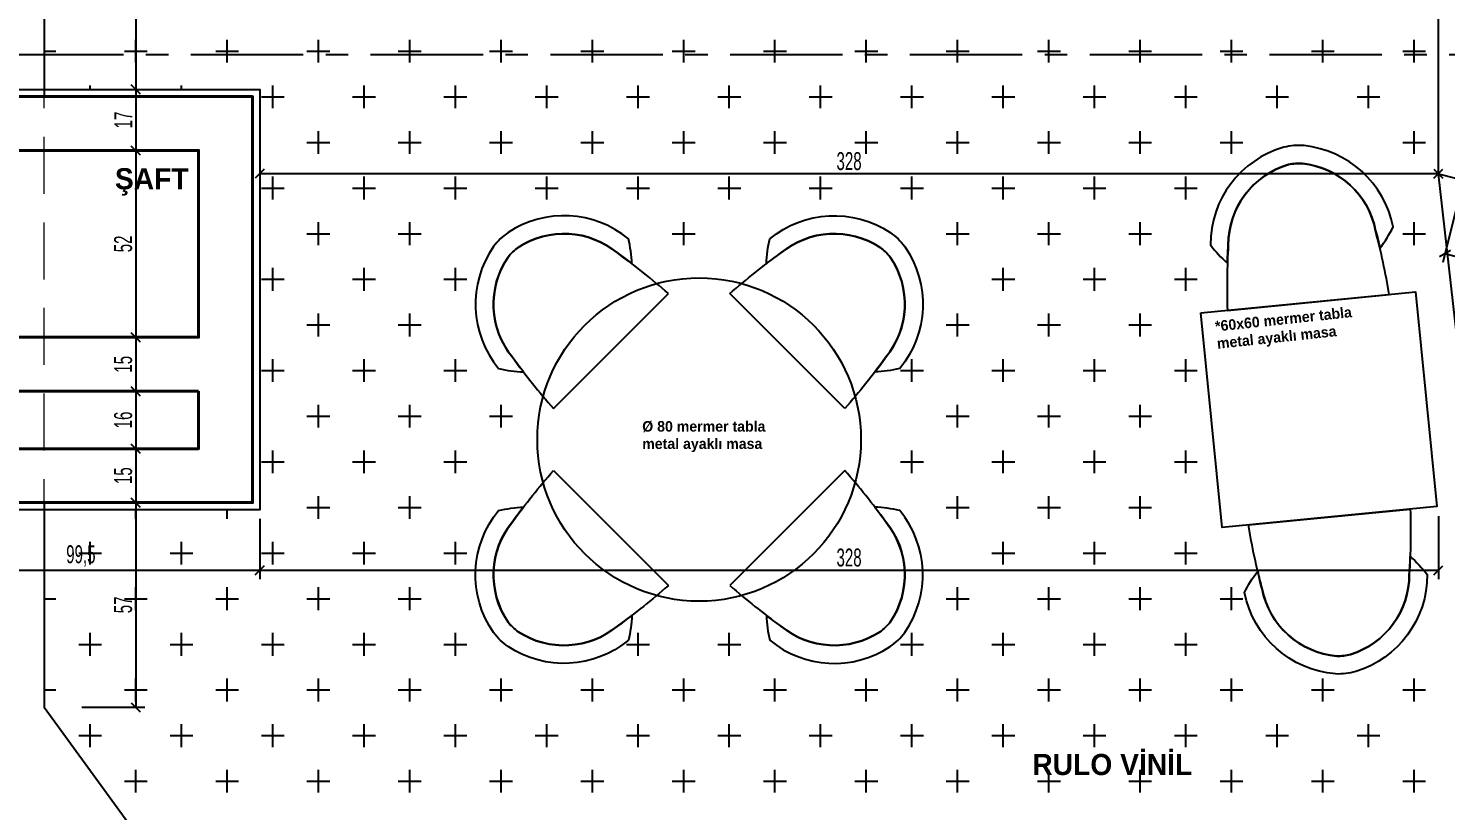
# Model space of a CAD drawing. Header units: millimetres. Extents: x 933584 to 974011, y 4545988 to 4553664.
# Drawn here: x 961519.5 to 961913.7, y 4552129 to 4552346.8 of the extents above; entities that cross this region are included whole.
import ezdxf

# ---------------------------------------------------------------- set-up
doc = ezdxf.new("R2010")
doc.units = ezdxf.units.MM
doc.set_wipeout_variables(frame=1)
doc.header["$PDMODE"] = 35
for name, pattern in [('568_AVN_KES_01$0$HIDDEN', [0.375, 0.25, -0.125]), ('CENTER', [2, 1.25, -0.25, 0.25, -0.25]), ('DOT2', [3.175, 0, -3.175]), ('HIDDEN', [9.525, 6.35, -3.175]), ('HIDDEN2', [4.7625, 3.175, -1.5875])]:
    doc.linetypes.add(name, pattern=pattern)
doc.layers.get('0').update_dxf_attribs({"color": 255})
doc.layers.get('Defpoints').update_dxf_attribs({"color": 8})
for name, color, linetype in [('0-DMS-50', 143, 'Continuous'), ('0-HSL-SLD', 252, 'Continuous'), ('0-LNS-SLN', 6, 'Continuous'), ('0-LNS-SPL', 13, '568_AVN_KES_01$0$HIDDEN'), ('0-LNS-VLF', 11, 'Continuous'), ('0-TXT-XBX_20', 3, 'Continuous'), ('7-DCR-FRN', 8, 'Continuous')]:
    doc.layers.add(name, color=color, linetype=linetype)
for name, color, linetype, lineweight in [('2-SPS-IBW', 5, 'Continuous', 40), ('3-OPN-WDR', 4, 'Continuous', 18), ('mimariKIRIS', 251, 'HIDDEN2', 0)]:
    doc.layers.add(name, color=color, linetype=linetype, lineweight=lineweight)
doc.styles.add('Century Gothic_B_3', font='GOTHICB.TTF', dxfattribs={"height": 4})
doc.styles.add('dim_romans_50', font='swissl.ttf', dxfattribs={"width": 0.6, "height": 5})
doc.dimstyles.new('ONK_dim 1_50', dxfattribs={"dimscale": 5, "dimtxt": 4, "dimasz": 0.5, "dimexe": 0.5, "dimexo": 0.5, "dimgap": 0.2, "dimtad": 1, "dimdec": 1, "dimrnd": 0.5, "dimzin": 9, "dimtxsty": 'dim_romans_50', "dimblk": 'OBLIQUE', "dimcen": 1, "dimclre": 256, "dimclrt": 256, "dimazin": 2, "dimtfac": 1, "dimtdec": 1, "dimtix": 1, "dimtmove": 2, "dimatfit": 3, "dimldrblk": 'OBLIQUE', "dimfxl": 3, "dimfxlon": 1, "dimarcsym": 0})

# ---------------------------------------------------------------- blocks, each defined once
blk = doc.blocks.new('xcvxcbv')
at = {"layer": '2-SPS-IBW'}
for points in [[(934013, 4550609.59), (933993.28, 4550616.86), (933863.85, 4550794.73), (933863.85, 4550923.49), (933966.85, 4550923.49), (933966.85, 4550975.49), (933863.85, 4550975.49), (933863.85, 4550990.49), (933981.85, 4550990.49), (933981.85, 4550877.49), (933882.35, 4550877.49), (933882.35, 4550804.49), (934007.08, 4550633.09), (934019.92, 4550628.36), (934013, 4550609.59)], [(933966.85, 4550908.49), (933966.85, 4550892.49), (933883.85, 4550892.49), (933883.85, 4550908.49), (933966.85, 4550908.49)]]:
    blk.add_lwpolyline(points, dxfattribs=at)
blk = doc.blocks.new('sandalye')
blk.add_lwpolyline([(20.65, -25.79, -0.018451), (21.38, -30.76, 0.045309), (25.62, -25.2, 0.32914), (3.17, -0.28, 0.07808), (-2.45, -0.17, 0.334929), (-25.48, -25.2, 0.045309), (-21.24, -30.76, -0.018068), (-20.54, -25.89, 0.020768), (-20.51, -25.69, -0.333547), (-1.67, -5.11, -0.074803), (2.23, -5.19, -0.32955)], format="xyb", close=True)
blk.add_lwpolyline([(22.68, -43.83, 0.023043), (20.65, -25.79, 0.32955), (2.23, -5.19, 0.074803), (-1.67, -5.11, 0.334755), (-20.52, -25.79, 0.023043), (-22.55, -43.83)], format="xyb")
blk.add_lwpolyline([(-22.55, -43.83), (22.68, -43.83)])
blk = doc.blocks.new('*U1025')
at = {"xscale": -1, "rotation": 270}
blk.add_blockref('sandalye', (21.91, -0.07), dxfattribs=at)
blk = doc.blocks.new('*U1028')
at = {"xscale": -1, "rotation": 270}
blk.add_blockref('sandalye', (21.91, -0.07), dxfattribs=at)
blk = doc.blocks.new('fvdsv')
at = {"layer": '0-HSL-SLD', "linetype": 'Continuous'}
for p, q in [((961523.846, 4552340.4), (961527.15, 4552340.4)), ((961523.975, 4552337.225), (961523.975, 4552343.575)), ((961546.2, 4552340.4), (961552.55, 4552340.4)), ((961549.375, 4552337.225), (961549.375, 4552343.575)), ((961571.6, 4552340.4), (961577.95, 4552340.4)), ((961574.775, 4552337.225), (961574.775, 4552343.575)), ((961597, 4552340.4), (961603.35, 4552340.4)), ((961600.175, 4552337.225), (961600.175, 4552343.575)), ((961622.4, 4552340.4), (961628.75, 4552340.4)), ((961625.575, 4552337.225), (961625.575, 4552343.575)), ((961647.8, 4552340.4), (961654.15, 4552340.4)), ((961650.975, 4552337.225), (961650.975, 4552343.575)), ((961673.2, 4552340.4), (961679.55, 4552340.4)), ((961676.375, 4552337.225), (961676.375, 4552343.575)), ((961698.6, 4552340.4), (961704.95, 4552340.4)), ((961701.775, 4552337.225), (961701.775, 4552343.575)), ((961724, 4552340.4), (961730.35, 4552340.4)), ((961727.175, 4552337.225), (961727.175, 4552343.575)), ((961749.4, 4552340.4), (961755.75, 4552340.4)), ((961752.575, 4552337.225), (961752.575, 4552343.575)), ((961774.8, 4552340.4), (961781.15, 4552340.4)), ((961777.975, 4552337.225), (961777.975, 4552343.575)), ((961800.2, 4552340.4), (961806.55, 4552340.4)), ((961803.375, 4552337.225), (961803.375, 4552343.575)), ((961825.6, 4552340.4), (961831.95, 4552340.4)), ((961828.775, 4552337.225), (961828.775, 4552343.575)), ((961851, 4552340.4), (961857.35, 4552340.4)), ((961854.175, 4552337.225), (961854.175, 4552343.575)), ((961876.4, 4552340.4), (961882.75, 4552340.4)), ((961879.575, 4552337.225), (961879.575, 4552343.575)), ((961901.8, 4552340.4), (961908.15, 4552340.4)), ((961904.975, 4552337.225), (961904.975, 4552343.575)), ((961536.675, 4552329.752), (961536.675, 4552330.875)), ((961562.075, 4552329.752), (961562.075, 4552330.875)), ((961587.475, 4552324.525), (961587.475, 4552330.875)), ((961612.875, 4552324.525), (961612.875, 4552330.875)), ((961638.275, 4552324.525), (961638.275, 4552330.875)), ((961663.675, 4552324.525), (961663.675, 4552330.875)), ((961689.075, 4552324.525), (961689.075, 4552330.875)), ((961714.475, 4552324.525), (961714.475, 4552330.875)), ((961739.875, 4552324.525), (961739.875, 4552330.875)), ((961765.275, 4552324.525), (961765.275, 4552330.875)), ((961790.675, 4552324.525), (961790.675, 4552330.875)), ((961816.075, 4552324.525), (961816.075, 4552330.875)), ((961841.475, 4552324.525), (961841.475, 4552330.875)), ((961866.875, 4552324.525), (961866.875, 4552330.875)), ((961892.275, 4552324.525), (961892.275, 4552330.875)), ((961584.3, 4552327.7), (961590.65, 4552327.7)), ((961609.7, 4552327.7), (961616.05, 4552327.7)), ((961635.1, 4552327.7), (961641.45, 4552327.7)), ((961660.5, 4552327.7), (961666.85, 4552327.7)), ((961685.9, 4552327.7), (961692.25, 4552327.7)), ((961711.3, 4552327.7), (961717.65, 4552327.7)), ((961736.7, 4552327.7), (961743.05, 4552327.7)), ((961762.1, 4552327.7), (961768.45, 4552327.7)), ((961787.5, 4552327.7), (961793.85, 4552327.7)), ((961812.9, 4552327.7), (961819.25, 4552327.7)), ((961838.3, 4552327.7), (961844.65, 4552327.7)), ((961863.7, 4552327.7), (961870.05, 4552327.7)), ((961889.1, 4552327.7), (961895.45, 4552327.7)), ((961600.175, 4552311.825), (961600.175, 4552318.175)), ((961625.575, 4552311.825), (961625.575, 4552318.175)), ((961650.975, 4552311.825), (961650.975, 4552318.175)), ((961676.375, 4552311.825), (961676.375, 4552318.175)), ((961701.775, 4552311.825), (961701.775, 4552318.175)), ((961727.175, 4552311.825), (961727.175, 4552318.175)), ((961752.575, 4552311.825), (961752.575, 4552318.175)), ((961777.975, 4552311.825), (961777.975, 4552318.175)), ((961803.375, 4552311.825), (961803.375, 4552318.175)), ((961828.775, 4552311.825), (961828.775, 4552318.175)), ((961854.175, 4552311.825), (961854.175, 4552318.175)), ((961904.975, 4552311.825), (961904.975, 4552318.175)), ((961597, 4552315), (961603.35, 4552315)), ((961622.4, 4552315), (961628.75, 4552315)), ((961647.8, 4552315), (961654.15, 4552315)), ((961673.2, 4552315), (961679.55, 4552315)), ((961698.6, 4552315), (961704.95, 4552315)), ((961724, 4552315), (961730.35, 4552315)), ((961749.4, 4552315), (961755.75, 4552315)), ((961774.8, 4552315), (961781.15, 4552315)), ((961800.2, 4552315), (961806.55, 4552315)), ((961825.6, 4552315), (961831.95, 4552315)), ((961851, 4552315), (961857.35, 4552315)), ((961901.8, 4552315), (961908.15, 4552315)), ((961587.475, 4552299.125), (961587.475, 4552305.475)), ((961612.875, 4552299.125), (961612.875, 4552305.475)), ((961638.275, 4552299.125), (961638.275, 4552305.475)), ((961663.675, 4552299.125), (961663.675, 4552305.475)), ((961689.075, 4552299.125), (961689.075, 4552305.475)), ((961714.475, 4552299.125), (961714.475, 4552305.475)), ((961739.875, 4552299.125), (961739.875, 4552305.475)), ((961765.275, 4552299.125), (961765.275, 4552305.475)), ((961790.675, 4552299.125), (961790.675, 4552305.475)), ((961816.075, 4552299.125), (961816.075, 4552305.475)), ((961841.475, 4552299.125), (961841.475, 4552305.475)), ((961584.3, 4552302.3), (961590.65, 4552302.3)), ((961609.7, 4552302.3), (961616.05, 4552302.3)), ((961635.1, 4552302.3), (961641.45, 4552302.3)), ((961660.5, 4552302.3), (961666.85, 4552302.3)), ((961685.9, 4552302.3), (961692.25, 4552302.3)), ((961711.3, 4552302.3), (961717.65, 4552302.3)), ((961736.7, 4552302.3), (961743.05, 4552302.3)), ((961762.1, 4552302.3), (961768.45, 4552302.3)), ((961787.5, 4552302.3), (961793.85, 4552302.3)), ((961812.9, 4552302.3), (961819.25, 4552302.3)), ((961838.3, 4552302.3), (961844.65, 4552302.3)), ((961600.175, 4552286.425), (961600.175, 4552292.775)), ((961625.575, 4552286.425), (961625.575, 4552292.775)), ((961701.775, 4552286.425), (961701.775, 4552292.775)), ((961777.975, 4552286.425), (961777.975, 4552292.775)), ((961803.375, 4552286.425), (961803.375, 4552292.775)), ((961828.775, 4552286.425), (961828.775, 4552292.775)), ((961904.975, 4552286.425), (961904.975, 4552292.775)), ((961597, 4552289.6), (961603.35, 4552289.6)), ((961622.4, 4552289.6), (961628.75, 4552289.6)), ((961698.6, 4552289.6), (961704.95, 4552289.6)), ((961774.8, 4552289.6), (961781.15, 4552289.6)), ((961800.2, 4552289.6), (961806.55, 4552289.6)), ((961825.6, 4552289.6), (961831.95, 4552289.6)), ((961901.8, 4552289.6), (961908.15, 4552289.6)), ((961584.3, 4552276.9), (961590.65, 4552276.9)), ((961587.475, 4552273.725), (961587.475, 4552280.075)), ((961609.7, 4552276.9), (961616.05, 4552276.9)), ((961612.875, 4552273.725), (961612.875, 4552280.075)), ((961635.1, 4552276.9), (961641.45, 4552276.9)), ((961638.275, 4552273.725), (961638.275, 4552280.075)), ((961787.5, 4552276.9), (961793.85, 4552276.9)), ((961790.675, 4552273.725), (961790.675, 4552280.075)), ((961812.9, 4552276.9), (961819.25, 4552276.9)), ((961816.075, 4552273.725), (961816.075, 4552280.075)), ((961838.3, 4552276.9), (961844.65, 4552276.9)), ((961841.475, 4552273.725), (961841.475, 4552280.075)), ((961600.175, 4552261.025), (961600.175, 4552267.375)), ((961625.575, 4552261.025), (961625.575, 4552267.375)), ((961777.975, 4552261.025), (961777.975, 4552267.375)), ((961803.375, 4552261.025), (961803.375, 4552267.375)), ((961828.775, 4552261.025), (961828.775, 4552267.375)), ((961597, 4552264.2), (961603.35, 4552264.2)), ((961622.4, 4552264.2), (961628.75, 4552264.2)), ((961774.8, 4552264.2), (961781.15, 4552264.2)), ((961800.2, 4552264.2), (961806.55, 4552264.2)), ((961825.6, 4552264.2), (961831.95, 4552264.2)), ((961587.475, 4552248.325), (961587.475, 4552254.675)), ((961612.875, 4552248.325), (961612.875, 4552254.675)), ((961638.275, 4552248.325), (961638.275, 4552254.675)), ((961765.275, 4552248.325), (961765.275, 4552254.675)), ((961790.675, 4552248.325), (961790.675, 4552254.675)), ((961816.075, 4552248.325), (961816.075, 4552254.675)), ((961841.475, 4552248.325), (961841.475, 4552254.675)), ((961584.3, 4552251.5), (961590.65, 4552251.5)), ((961609.7, 4552251.5), (961616.05, 4552251.5)), ((961635.1, 4552251.5), (961641.45, 4552251.5)), ((961762.1, 4552251.5), (961768.45, 4552251.5)), ((961787.5, 4552251.5), (961793.85, 4552251.5)), ((961812.9, 4552251.5), (961819.25, 4552251.5)), ((961838.3, 4552251.5), (961844.65, 4552251.5)), ((961600.175, 4552235.625), (961600.175, 4552241.975)), ((961625.575, 4552235.625), (961625.575, 4552241.975)), ((961650.975, 4552235.625), (961650.975, 4552241.975)), ((961777.975, 4552235.625), (961777.975, 4552241.975)), ((961803.375, 4552235.625), (961803.375, 4552241.975)), ((961828.775, 4552235.625), (961828.775, 4552241.975)), ((961597, 4552238.8), (961603.35, 4552238.8)), ((961622.4, 4552238.8), (961628.75, 4552238.8)), ((961647.8, 4552238.8), (961654.15, 4552238.8)), ((961774.8, 4552238.8), (961781.15, 4552238.8)), ((961800.2, 4552238.8), (961806.55, 4552238.8)), ((961825.6, 4552238.8), (961831.95, 4552238.8)), ((961584.3, 4552226.1), (961590.65, 4552226.1)), ((961587.475, 4552222.925), (961587.475, 4552229.275)), ((961609.7, 4552226.1), (961616.05, 4552226.1)), ((961612.875, 4552222.925), (961612.875, 4552229.275)), ((961635.1, 4552226.1), (961641.45, 4552226.1)), ((961638.275, 4552222.925), (961638.275, 4552229.275)), ((961762.1, 4552226.1), (961768.45, 4552226.1)), ((961765.275, 4552222.925), (961765.275, 4552229.275)), ((961787.5, 4552226.1), (961793.85, 4552226.1)), ((961790.675, 4552222.925), (961790.675, 4552229.275)), ((961812.9, 4552226.1), (961819.25, 4552226.1)), ((961816.075, 4552222.925), (961816.075, 4552229.275)), ((961838.3, 4552226.1), (961844.65, 4552226.1)), ((961841.475, 4552222.925), (961841.475, 4552229.275)), ((961600.175, 4552210.225), (961600.175, 4552216.575)), ((961625.575, 4552210.225), (961625.575, 4552216.575)), ((961777.975, 4552210.225), (961777.975, 4552216.575)), ((961803.375, 4552210.225), (961803.375, 4552216.575)), ((961828.775, 4552210.225), (961828.775, 4552216.575)), ((961523.975, 4552210.225), (961523.975, 4552212.752)), ((961549.375, 4552210.225), (961549.375, 4552212.752)), ((961574.775, 4552210.225), (961574.775, 4552212.752)), ((961597, 4552213.4), (961603.35, 4552213.4)), ((961622.4, 4552213.4), (961628.75, 4552213.4)), ((961774.8, 4552213.4), (961781.15, 4552213.4)), ((961800.2, 4552213.4), (961806.55, 4552213.4)), ((961825.6, 4552213.4), (961831.95, 4552213.4)), ((961536.675, 4552197.525), (961536.675, 4552203.875)), ((961562.075, 4552197.525), (961562.075, 4552203.875)), ((961587.475, 4552197.525), (961587.475, 4552203.875)), ((961612.875, 4552197.525), (961612.875, 4552203.875)), ((961638.275, 4552197.525), (961638.275, 4552203.875)), ((961790.675, 4552197.525), (961790.675, 4552203.875)), ((961816.075, 4552197.525), (961816.075, 4552203.875)), ((961841.475, 4552197.525), (961841.475, 4552203.875)), ((961533.5, 4552200.7), (961539.85, 4552200.7)), ((961558.9, 4552200.7), (961565.25, 4552200.7)), ((961584.3, 4552200.7), (961590.65, 4552200.7)), ((961609.7, 4552200.7), (961616.05, 4552200.7)), ((961635.1, 4552200.7), (961641.45, 4552200.7)), ((961787.5, 4552200.7), (961793.85, 4552200.7)), ((961812.9, 4552200.7), (961819.25, 4552200.7)), ((961838.3, 4552200.7), (961844.65, 4552200.7)), ((961523.975, 4552184.825), (961523.975, 4552191.175)), ((961549.375, 4552184.825), (961549.375, 4552191.175)), ((961574.775, 4552184.825), (961574.775, 4552191.175)), ((961600.175, 4552184.825), (961600.175, 4552191.175)), ((961625.575, 4552184.825), (961625.575, 4552191.175)), ((961777.975, 4552184.825), (961777.975, 4552191.175)), ((961803.375, 4552184.825), (961803.375, 4552191.175)), ((961828.775, 4552184.825), (961828.775, 4552191.175)), ((961854.175, 4552184.825), (961854.175, 4552191.175)), ((961523.846, 4552188), (961527.15, 4552188)), ((961546.2, 4552188), (961552.55, 4552188)), ((961571.6, 4552188), (961577.95, 4552188)), ((961597, 4552188), (961603.35, 4552188)), ((961622.4, 4552188), (961628.75, 4552188)), ((961774.8, 4552188), (961781.15, 4552188)), ((961800.2, 4552188), (961806.55, 4552188)), ((961825.6, 4552188), (961831.95, 4552188)), ((961851, 4552188), (961857.35, 4552188)), ((961536.675, 4552172.125), (961536.675, 4552178.475)), ((961562.075, 4552172.125), (961562.075, 4552178.475)), ((961587.475, 4552172.125), (961587.475, 4552178.475)), ((961612.875, 4552172.125), (961612.875, 4552178.475)), ((961638.275, 4552172.125), (961638.275, 4552178.475)), ((961689.075, 4552172.125), (961689.075, 4552178.475)), ((961714.475, 4552172.125), (961714.475, 4552178.475)), ((961765.275, 4552172.125), (961765.275, 4552178.475)), ((961790.675, 4552172.125), (961790.675, 4552178.475)), ((961816.075, 4552172.125), (961816.075, 4552178.475)), ((961841.475, 4552172.125), (961841.475, 4552178.475)), ((961533.5, 4552175.3), (961539.85, 4552175.3)), ((961558.9, 4552175.3), (961565.25, 4552175.3)), ((961584.3, 4552175.3), (961590.65, 4552175.3)), ((961609.7, 4552175.3), (961616.05, 4552175.3)), ((961635.1, 4552175.3), (961641.45, 4552175.3)), ((961685.9, 4552175.3), (961692.25, 4552175.3)), ((961711.3, 4552175.3), (961717.65, 4552175.3)), ((961762.1, 4552175.3), (961768.45, 4552175.3)), ((961787.5, 4552175.3), (961793.85, 4552175.3)), ((961812.9, 4552175.3), (961819.25, 4552175.3)), ((961838.3, 4552175.3), (961844.65, 4552175.3)), ((961523.846, 4552162.6), (961527.15, 4552162.6)), ((961523.975, 4552159.425), (961523.975, 4552165.775)), ((961546.2, 4552162.6), (961552.55, 4552162.6)), ((961549.375, 4552159.425), (961549.375, 4552165.775)), ((961571.6, 4552162.6), (961577.95, 4552162.6)), ((961574.775, 4552159.425), (961574.775, 4552165.775)), ((961597, 4552162.6), (961603.35, 4552162.6)), ((961600.175, 4552159.425), (961600.175, 4552165.775)), ((961622.4, 4552162.6), (961628.75, 4552162.6)), ((961625.575, 4552159.425), (961625.575, 4552165.775)), ((961647.8, 4552162.6), (961654.15, 4552162.6)), ((961650.975, 4552159.425), (961650.975, 4552165.775)), ((961673.2, 4552162.6), (961679.55, 4552162.6)), ((961676.375, 4552159.425), (961676.375, 4552165.775)), ((961698.6, 4552162.6), (961704.95, 4552162.6)), ((961701.775, 4552159.425), (961701.775, 4552165.775)), ((961724, 4552162.6), (961730.35, 4552162.6)), ((961727.175, 4552159.425), (961727.175, 4552165.775)), ((961749.4, 4552162.6), (961755.75, 4552162.6)), ((961752.575, 4552159.425), (961752.575, 4552165.775)), ((961774.8, 4552162.6), (961781.15, 4552162.6)), ((961777.975, 4552159.425), (961777.975, 4552165.775)), ((961800.2, 4552162.6), (961806.55, 4552162.6)), ((961803.375, 4552159.425), (961803.375, 4552165.775)), ((961825.6, 4552162.6), (961831.95, 4552162.6)), ((961828.775, 4552159.425), (961828.775, 4552165.775)), ((961851, 4552162.6), (961857.35, 4552162.6)), ((961854.175, 4552159.425), (961854.175, 4552165.775)), ((961876.4, 4552162.6), (961882.75, 4552162.6)), ((961879.575, 4552159.425), (961879.575, 4552165.775)), ((961901.8, 4552162.6), (961908.15, 4552162.6)), ((961904.975, 4552159.425), (961904.975, 4552165.775)), ((961536.675, 4552146.725), (961536.675, 4552153.075)), ((961562.075, 4552146.725), (961562.075, 4552153.075)), ((961587.475, 4552146.725), (961587.475, 4552153.075)), ((961612.875, 4552146.725), (961612.875, 4552153.075)), ((961638.275, 4552146.725), (961638.275, 4552153.075)), ((961663.675, 4552146.725), (961663.675, 4552153.075)), ((961689.075, 4552146.725), (961689.075, 4552153.075)), ((961714.475, 4552146.725), (961714.475, 4552153.075)), ((961739.875, 4552146.725), (961739.875, 4552153.075)), ((961765.275, 4552146.725), (961765.275, 4552153.075)), ((961790.675, 4552146.725), (961790.675, 4552153.075)), ((961816.075, 4552146.725), (961816.075, 4552153.075)), ((961841.475, 4552146.725), (961841.475, 4552153.075)), ((961866.875, 4552146.725), (961866.875, 4552153.075)), ((961892.275, 4552146.725), (961892.275, 4552153.075)), ((961533.5, 4552149.9), (961539.85, 4552149.9)), ((961558.9, 4552149.9), (961565.25, 4552149.9)), ((961584.3, 4552149.9), (961590.65, 4552149.9)), ((961609.7, 4552149.9), (961616.05, 4552149.9)), ((961635.1, 4552149.9), (961641.45, 4552149.9)), ((961660.5, 4552149.9), (961666.85, 4552149.9)), ((961685.9, 4552149.9), (961692.25, 4552149.9)), ((961711.3, 4552149.9), (961717.65, 4552149.9)), ((961736.7, 4552149.9), (961743.05, 4552149.9)), ((961762.1, 4552149.9), (961768.45, 4552149.9)), ((961787.5, 4552149.9), (961793.85, 4552149.9)), ((961812.9, 4552149.9), (961819.25, 4552149.9)), ((961838.3, 4552149.9), (961844.65, 4552149.9)), ((961863.7, 4552149.9), (961870.05, 4552149.9)), ((961889.1, 4552149.9), (961895.45, 4552149.9)), ((961549.375, 4552134.025), (961549.375, 4552140.375)), ((961574.775, 4552134.025), (961574.775, 4552140.375)), ((961600.175, 4552134.025), (961600.175, 4552140.375)), ((961625.575, 4552134.025), (961625.575, 4552140.375)), ((961650.975, 4552134.025), (961650.975, 4552140.375)), ((961676.375, 4552134.025), (961676.375, 4552140.375)), ((961701.775, 4552134.025), (961701.775, 4552140.375)), ((961727.175, 4552134.025), (961727.175, 4552140.375)), ((961752.575, 4552134.025), (961752.575, 4552140.375)), ((961777.975, 4552134.025), (961777.975, 4552140.375)), ((961803.375, 4552134.025), (961803.375, 4552140.375)), ((961828.775, 4552134.025), (961828.775, 4552140.375)), ((961854.175, 4552134.025), (961854.175, 4552140.375)), ((961879.575, 4552134.025), (961879.575, 4552140.375)), ((961904.975, 4552134.025), (961904.975, 4552140.375)), ((961546.2, 4552137.2), (961552.55, 4552137.2)), ((961571.6, 4552137.2), (961577.95, 4552137.2)), ((961597, 4552137.2), (961603.35, 4552137.2)), ((961622.4, 4552137.2), (961628.75, 4552137.2)), ((961647.8, 4552137.2), (961654.15, 4552137.2)), ((961673.2, 4552137.2), (961679.55, 4552137.2)), ((961698.6, 4552137.2), (961704.95, 4552137.2)), ((961724, 4552137.2), (961730.35, 4552137.2)), ((961749.4, 4552137.2), (961755.75, 4552137.2)), ((961774.8, 4552137.2), (961781.15, 4552137.2)), ((961800.2, 4552137.2), (961806.55, 4552137.2)), ((961825.6, 4552137.2), (961831.95, 4552137.2)), ((961851, 4552137.2), (961857.35, 4552137.2)), ((961876.4, 4552137.2), (961882.75, 4552137.2)), ((961901.8, 4552137.2), (961908.15, 4552137.2))]:
    blk.add_line(p, q, dxfattribs=at)
blk = doc.blocks.new('_Oblique')
at = {"color": 0, "linetype": 'ByBlock', "lineweight": -2}
blk.add_line((-0.5, -0.5), (0.5, 0.5), dxfattribs=at)
blk = doc.blocks.new('*D2199')
at = {"layer": '0-DMS-50', "lineweight": -2}
for p, q in [((961534.38, 4552503.75), (961551.88, 4552503.75)), ((961534.38, 4552329.75), (961551.88, 4552329.75))]:
    blk.add_line(p, q, dxfattribs=at)
at = {"layer": '0-DMS-50', "color": 0, "lineweight": -2}
blk.add_line((961549.38, 4552503.75), (961549.38, 4552329.75), dxfattribs=at)
at = {"layer": 'Defpoints', "color": 0}
for p in [(961523.85, 4552503.75), (961523.85, 4552329.75), (961549.38, 4552329.75)]:
    blk.add_point(p, dxfattribs=at)
at = {"layer": '0-DMS-50', "color": 0, "linetype": 'ByBlock', "lineweight": -2, "xscale": 2.5, "yscale": 2.5, "zscale": 2.5}
for p, rotation in [((961549.38, 4552503.75), 90), ((961549.38, 4552329.75), 270)]:
    blk.add_blockref('_Oblique', p, dxfattribs=dict(at, rotation=rotation))
at = {"layer": '0-DMS-50', "insert": (961545.88, 4552416.75), "char_height": 5, "attachment_point": 5, "rotation": 90, "style": 'dim_romans_50'}
blk.add_mtext('174', dxfattribs=at)
blk = doc.blocks.new('*D2200')
at = {"layer": '0-DMS-50', "lineweight": -2}
for p, q in [((961534.38, 4552329.75), (961551.88, 4552329.75)), ((961564.35, 4552312.75), (961546.88, 4552312.75))]:
    blk.add_line(p, q, dxfattribs=at)
at = {"layer": '0-DMS-50', "color": 0, "lineweight": -2}
blk.add_line((961549.38, 4552329.75), (961549.38, 4552312.75), dxfattribs=at)
at = {"layer": 'Defpoints', "color": 0}
for p in [(961523.85, 4552329.75), (961549.38, 4552312.75), (961566.85, 4552312.75)]:
    blk.add_point(p, dxfattribs=at)
at = {"layer": '0-DMS-50', "color": 0, "linetype": 'ByBlock', "lineweight": -2, "xscale": 2.5, "yscale": 2.5, "zscale": 2.5}
for p, rotation in [((961549.38, 4552329.75), 90), ((961549.38, 4552312.75), 270)]:
    blk.add_blockref('_Oblique', p, dxfattribs=dict(at, rotation=rotation))
at = {"layer": '0-DMS-50', "insert": (961545.88, 4552321.25), "char_height": 5, "attachment_point": 5, "rotation": 90, "style": 'dim_romans_50'}
blk.add_mtext('17', dxfattribs=at)
blk = doc.blocks.new('*D2201')
at = {"layer": '0-DMS-50', "lineweight": -2}
for p, q in [((961564.35, 4552312.75), (961546.88, 4552312.75)), ((961564.35, 4552260.75), (961546.88, 4552260.75))]:
    blk.add_line(p, q, dxfattribs=at)
at = {"layer": '0-DMS-50', "color": 0, "lineweight": -2}
blk.add_line((961549.38, 4552312.75), (961549.38, 4552260.75), dxfattribs=at)
at = {"layer": 'Defpoints', "color": 0}
for p in [(961566.85, 4552312.75), (961549.38, 4552260.75), (961566.85, 4552260.75)]:
    blk.add_point(p, dxfattribs=at)
at = {"layer": '0-DMS-50', "color": 0, "linetype": 'ByBlock', "lineweight": -2, "xscale": 2.5, "yscale": 2.5, "zscale": 2.5}
for p, rotation in [((961549.38, 4552312.75), 90), ((961549.38, 4552260.75), 270)]:
    blk.add_blockref('_Oblique', p, dxfattribs=dict(at, rotation=rotation))
at = {"layer": '0-DMS-50', "insert": (961545.88, 4552286.75), "char_height": 5, "attachment_point": 5, "rotation": 90, "style": 'dim_romans_50'}
blk.add_mtext('52', dxfattribs=at)
blk = doc.blocks.new('*D2202')
at = {"layer": '0-DMS-50', "lineweight": -2}
for p, q in [((961564.35, 4552260.75), (961546.88, 4552260.75)), ((961564.35, 4552245.75), (961546.88, 4552245.75))]:
    blk.add_line(p, q, dxfattribs=at)
at = {"layer": '0-DMS-50', "color": 0, "lineweight": -2}
blk.add_line((961549.38, 4552260.75), (961549.38, 4552245.75), dxfattribs=at)
at = {"layer": 'Defpoints', "color": 0}
for p in [(961566.85, 4552260.75), (961549.38, 4552245.75), (961566.85, 4552245.75)]:
    blk.add_point(p, dxfattribs=at)
at = {"layer": '0-DMS-50', "color": 0, "linetype": 'ByBlock', "lineweight": -2, "xscale": 2.5, "yscale": 2.5, "zscale": 2.5}
for p, rotation in [((961549.38, 4552260.75), 90), ((961549.38, 4552245.75), 270)]:
    blk.add_blockref('_Oblique', p, dxfattribs=dict(at, rotation=rotation))
at = {"layer": '0-DMS-50', "insert": (961545.88, 4552253.25), "char_height": 5, "attachment_point": 5, "rotation": 90, "style": 'dim_romans_50'}
blk.add_mtext('15', dxfattribs=at)
blk = doc.blocks.new('*D2203')
at = {"layer": '0-DMS-50', "lineweight": -2}
for p, q in [((961564.35, 4552245.75), (961546.88, 4552245.75)), ((961564.35, 4552229.75), (961546.88, 4552229.75))]:
    blk.add_line(p, q, dxfattribs=at)
at = {"layer": '0-DMS-50', "color": 0, "lineweight": -2}
blk.add_line((961549.38, 4552245.75), (961549.38, 4552229.75), dxfattribs=at)
at = {"layer": 'Defpoints', "color": 0}
for p in [(961566.85, 4552245.75), (961549.38, 4552229.75), (961566.85, 4552229.75)]:
    blk.add_point(p, dxfattribs=at)
at = {"layer": '0-DMS-50', "color": 0, "linetype": 'ByBlock', "lineweight": -2, "xscale": 2.5, "yscale": 2.5, "zscale": 2.5}
for p, rotation in [((961549.38, 4552245.75), 90), ((961549.38, 4552229.75), 270)]:
    blk.add_blockref('_Oblique', p, dxfattribs=dict(at, rotation=rotation))
at = {"layer": '0-DMS-50', "insert": (961545.88, 4552237.75), "char_height": 5, "attachment_point": 5, "rotation": 90, "style": 'dim_romans_50'}
blk.add_mtext('16', dxfattribs=at)
blk = doc.blocks.new('*D2204')
at = {"layer": '0-DMS-50', "lineweight": -2}
for p, q in [((961564.35, 4552229.75), (961546.88, 4552229.75)), ((961564.35, 4552214.75), (961546.88, 4552214.75))]:
    blk.add_line(p, q, dxfattribs=at)
at = {"layer": '0-DMS-50', "color": 0, "lineweight": -2}
blk.add_line((961549.38, 4552229.75), (961549.38, 4552214.75), dxfattribs=at)
at = {"layer": 'Defpoints', "color": 0}
for p in [(961566.85, 4552229.75), (961549.38, 4552214.75), (961566.85, 4552214.75)]:
    blk.add_point(p, dxfattribs=at)
at = {"layer": '0-DMS-50', "color": 0, "linetype": 'ByBlock', "lineweight": -2, "xscale": 2.5, "yscale": 2.5, "zscale": 2.5}
for p, rotation in [((961549.38, 4552229.75), 90), ((961549.38, 4552214.75), 270)]:
    blk.add_blockref('_Oblique', p, dxfattribs=dict(at, rotation=rotation))
at = {"layer": '0-DMS-50', "insert": (961545.88, 4552222.25), "char_height": 5, "attachment_point": 5, "rotation": 90, "style": 'dim_romans_50'}
blk.add_mtext('15', dxfattribs=at)
blk = doc.blocks.new('*D2205')
at = {"layer": '0-DMS-50', "lineweight": -2}
for p, q in [((961564.35, 4552214.75), (961546.88, 4552214.75)), ((961534.38, 4552157.8), (961551.88, 4552157.8))]:
    blk.add_line(p, q, dxfattribs=at)
at = {"layer": '0-DMS-50', "color": 0, "lineweight": -2}
blk.add_line((961549.38, 4552214.75), (961549.38, 4552157.8), dxfattribs=at)
at = {"layer": 'Defpoints', "color": 0}
for p in [(961566.85, 4552214.75), (961523.85, 4552157.8), (961549.38, 4552157.8)]:
    blk.add_point(p, dxfattribs=at)
at = {"layer": '0-DMS-50', "color": 0, "linetype": 'ByBlock', "lineweight": -2, "xscale": 2.5, "yscale": 2.5, "zscale": 2.5}
for p, rotation in [((961549.38, 4552214.75), 90), ((961549.38, 4552157.8), 270)]:
    blk.add_blockref('_Oblique', p, dxfattribs=dict(at, rotation=rotation))
at = {"layer": '0-DMS-50', "insert": (961545.88, 4552186.28), "char_height": 5, "attachment_point": 5, "rotation": 90, "style": 'dim_romans_50'}
blk.add_mtext('57', dxfattribs=at)
blk = doc.blocks.new('*D2206')
at = {"layer": '0-DMS-50', "lineweight": -2}
for p, q in [((961484.35, 4552210.25), (961484.35, 4552193.44)), ((961583.85, 4552210.25), (961583.85, 4552193.44))]:
    blk.add_line(p, q, dxfattribs=at)
at = {"layer": '0-DMS-50', "color": 0, "lineweight": -2}
blk.add_line((961484.35, 4552195.94), (961583.85, 4552195.94), dxfattribs=at)
at = {"layer": 'Defpoints', "color": 0}
for p in [(961484.35, 4552212.75), (961583.85, 4552212.75), (961583.85, 4552195.94)]:
    blk.add_point(p, dxfattribs=at)
at = {"layer": '0-DMS-50', "color": 0, "linetype": 'ByBlock', "lineweight": -2, "xscale": 2.5, "yscale": 2.5, "zscale": 2.5, "rotation": 180}
blk.add_blockref('_Oblique', (961484.35, 4552195.94), dxfattribs=at)
at = {"layer": '0-DMS-50', "color": 0, "linetype": 'ByBlock', "lineweight": -2, "xscale": 2.5, "yscale": 2.5, "zscale": 2.5}
blk.add_blockref('_Oblique', (961583.85, 4552195.94), dxfattribs=at)
at = {"layer": '0-DMS-50', "insert": (961534.1, 4552199.91), "char_height": 5, "attachment_point": 5, "style": 'dim_romans_50'}
blk.add_mtext('99,5', dxfattribs=at)
blk = doc.blocks.new('*D2207')
at = {"layer": '0-DMS-50', "lineweight": -2}
for p, q in [((961583.85, 4552210.25), (961583.85, 4552193.44)), ((961911.71, 4552210.94), (961911.71, 4552193.44))]:
    blk.add_line(p, q, dxfattribs=at)
at = {"layer": '0-DMS-50', "color": 0, "lineweight": -2}
blk.add_line((961583.85, 4552195.94), (961911.71, 4552195.94), dxfattribs=at)
at = {"layer": 'Defpoints', "color": 0}
for p in [(961911.71, 4552306.27), (961583.85, 4552212.75), (961911.71, 4552195.94)]:
    blk.add_point(p, dxfattribs=at)
at = {"layer": '0-DMS-50', "color": 0, "linetype": 'ByBlock', "lineweight": -2, "xscale": 2.5, "yscale": 2.5, "zscale": 2.5, "rotation": 180}
blk.add_blockref('_Oblique', (961583.85, 4552195.94), dxfattribs=at)
at = {"layer": '0-DMS-50', "color": 0, "linetype": 'ByBlock', "lineweight": -2, "xscale": 2.5, "yscale": 2.5, "zscale": 2.5}
blk.add_blockref('_Oblique', (961911.71, 4552195.94), dxfattribs=at)
at = {"layer": '0-DMS-50', "insert": (961747.78, 4552199.44), "char_height": 5, "attachment_point": 5, "style": 'dim_romans_50'}
blk.add_mtext('328', dxfattribs=at)
blk = doc.blocks.new('*D2208')
at = {"layer": '0-DMS-50', "lineweight": -2}
for p, q in [((961909.21, 4552508.75), (961909.21, 4552508.75)), ((961909.21, 4552306.27), (961909.21, 4552306.27))]:
    blk.add_line(p, q, dxfattribs=at)
at = {"layer": '0-DMS-50', "color": 0, "lineweight": -2}
blk.add_line((961911.71, 4552306.27), (961911.71, 4552508.75), dxfattribs=at)
at = {"layer": 'Defpoints', "color": 0}
for p in [(961911.71, 4552508.75), (961911.71, 4552508.75), (961911.71, 4552306.27)]:
    blk.add_point(p, dxfattribs=at)
at = {"layer": '0-DMS-50', "color": 0, "linetype": 'ByBlock', "lineweight": -2, "xscale": 2.5, "yscale": 2.5, "zscale": 2.5}
for p, rotation in [((961911.71, 4552508.75), 89.99999997875206), ((961911.71, 4552306.27), 269.999999978752)]:
    blk.add_blockref('_Oblique', p, dxfattribs=dict(at, rotation=rotation))
at = {"layer": '0-DMS-50', "insert": (961907.73, 4552407.51), "char_height": 5, "attachment_point": 5, "rotation": 90, "style": 'dim_romans_50'}
blk.add_mtext('202,5', dxfattribs=at)
blk = doc.blocks.new('*D2209')
at = {"layer": '0-DMS-50', "color": 0, "lineweight": -2}
blk.add_line((961911.71, 4552306.27), (961583.85, 4552306.27), dxfattribs=at)
at = {"layer": '0-DMS-50', "lineweight": -2}
for p, q in [((961583.85, 4552303.77), (961583.85, 4552303.77)), ((961911.71, 4552303.77), (961911.71, 4552303.77))]:
    blk.add_line(p, q, dxfattribs=at)
at = {"layer": 'Defpoints', "color": 0}
for p in [(961583.85, 4552306.27), (961583.85, 4552306.27), (961911.71, 4552306.27)]:
    blk.add_point(p, dxfattribs=at)
at = {"layer": '0-DMS-50', "color": 0, "linetype": 'ByBlock', "lineweight": -2, "xscale": 2.5, "yscale": 2.5, "zscale": 2.5, "rotation": 180}
blk.add_blockref('_Oblique', (961583.85, 4552306.27), dxfattribs=at)
at = {"layer": '0-DMS-50', "color": 0, "linetype": 'ByBlock', "lineweight": -2, "xscale": 2.5, "yscale": 2.5, "zscale": 2.5}
blk.add_blockref('_Oblique', (961911.71, 4552306.27), dxfattribs=at)
at = {"layer": '0-DMS-50', "insert": (961747.78, 4552309.77), "char_height": 5, "attachment_point": 5, "style": 'dim_romans_50'}
blk.add_mtext('328', dxfattribs=at)
blk = doc.blocks.new('*D2211')
at = {"layer": '0-DMS-50', "lineweight": -2}
for p, q in [((961916.87, 4552297.22), (961912.9, 4552281.61)), ((962198.23, 4552225.52), (962194.25, 4552209.91))]:
    blk.add_line(p, q, dxfattribs=at)
at = {"layer": '0-DMS-50', "color": 0, "lineweight": -2}
blk.add_line((961913.52, 4552284.04), (962194.87, 4552212.33), dxfattribs=at)
at = {"layer": 'Defpoints', "color": 0}
for p in [(961917.49, 4552299.64), (962198.85, 4552227.94), (962194.87, 4552212.33)]:
    blk.add_point(p, dxfattribs=at)
at = {"layer": '0-DMS-50', "color": 0, "linetype": 'ByBlock', "lineweight": -2, "xscale": 2.5, "yscale": 2.5, "zscale": 2.5}
for p, rotation in [((961913.52, 4552284.04), 165.7026171238751), ((962194.87, 4552212.33), 345.7026171238751)]:
    blk.add_blockref('_Oblique', p, dxfattribs=dict(at, rotation=rotation))
at = {"layer": '0-DMS-50', "insert": (962055.17, 4552252.04), "char_height": 5, "attachment_point": 5, "rotation": 345.7026, "style": 'dim_romans_50'}
blk.add_mtext('290,5', dxfattribs=at)
blk = doc.blocks.new('CVBXCBV')
at = {"linetype": 'CENTER', "ltscale": 25}
blk.add_lwpolyline([(937701.09, 4551339.49), (936057.32, 4551339.49)], dxfattribs=at)

msp = doc.modelspace()

# ---------------------------------------------------------------- linework, layer by layer
at = {"layer": '0-HSL-SLD'}
msp.add_lwpolyline([(961523.85, 4552505.75), (961523.85, 4552327.75)], dxfattribs=at)

# ---------------------------------------------------------------- block references
for name, p in [('xcvxcbv', (27600, 1337.26)), ('CVBXCBV', (25294.87, 999.89))]:
    msp.add_blockref(name, p)

# ---------------------------------------------------------------- texts
at = {"layer": '0-TXT-XBX_20', "insert": (961543.57, 4552307.83), "char_height": 5.8729, "width": 228.8091, "attachment_point": 1, "line_spacing_factor": 0.984502, "style": 'Century Gothic_B_3'}
msp.add_mtext('\\pxql;{\\fFranklin Gothic Book|b1|i0|c162|p34;ŞAFT}', dxfattribs=at)
at = {"layer": '0-TXT-XBX_20', "color": 0, "insert": (961798.75, 4552144.8), "char_height": 5.8729, "width": 228.8091, "attachment_point": 1, "line_spacing_factor": 0.984502, "style": 'Century Gothic_B_3'}
msp.add_mtext('\\pxql;{\\fFranklin Gothic Book|b1|i0|c162|p34;RULO VİNİL\\P}', dxfattribs=at)

# ---------------------------------------------------------------- dimensions: what is measured, and where the dimension line sits
at = {"layer": '0-DMS-50'}
for p1, p2, distance, picture, middle in [((961911.71, 4552306.27), (961911.71, 4552508.75), 0, '*D2208', (961907.73, 4552407.51)), ((961523.85, 4552503.75), (961523.85, 4552329.75), 25.53, '*D2199', (961545.88, 4552416.75)), ((961484.35, 4552212.75), (961583.85, 4552212.75), -16.81, '*D2206', (961534.1, 4552199.91))]:
    dim = msp.add_aligned_dim(p1=p1, p2=p2, distance=distance, dimstyle='ONK_dim 1_50', dxfattribs=at)
    dim.commit()
    dim.dimension.update_dxf_attribs({"geometry": picture, "text_midpoint": middle})
for base, p1, p2, picture, middle in [((961549.38, 4552312.75), (961523.85, 4552329.75), (961566.85, 4552312.75), '*D2200', (961545.88, 4552321.25)), ((961549.38, 4552260.75), (961566.85, 4552312.75), (961566.85, 4552260.75), '*D2201', (961545.88, 4552286.75)), ((961549.38, 4552245.75), (961566.85, 4552260.75), (961566.85, 4552245.75), '*D2202', (961545.88, 4552253.25)), ((961549.38, 4552229.75), (961566.85, 4552245.75), (961566.85, 4552229.75), '*D2203', (961545.88, 4552237.75)), ((961549.38, 4552214.75), (961566.85, 4552229.75), (961566.85, 4552214.75), '*D2204', (961545.88, 4552222.25)), ((961549.375, 4552157.8031), (961566.8462, 4552214.7519), (961523.8462, 4552157.8031), '*D2205', (961545.875, 4552186.2775))]:
    dim = msp.add_linear_dim(base=base, p1=p1, p2=p2, angle=90, dimstyle='ONK_dim 1_50', dxfattribs=at)
    dim.commit()
    dim.dimension.update_dxf_attribs({"geometry": picture, "text_midpoint": middle})

# ---------------------------------------------------------------- next in the draw order: block references
at = {"layer": '7-DCR-FRN', "xscale": -1}
for p, rotation in [((961666.04, 4552272.43), 315.0008754506184), ((961746.12, 4552192.17), 135.0008754506183)]:
    msp.add_blockref('*U1025', p, dxfattribs=dict(at, rotation=rotation))
at = {"layer": '7-DCR-FRN'}
for p, rotation in [((961746.12, 4552272.43), 44.99912454866775), ((961666.04, 4552192.17), 224.9991245486679)]:
    msp.add_blockref('*U1025', p, dxfattribs=dict(at, rotation=rotation))

# ---------------------------------------------------------------- next in the draw order: wipeouts: each hides what was drawn before it
at = {"linetype": 'DOT2', "ltscale": 100000}
msp.add_wipeout([(961851.52, 4552207.82), (961911.24, 4552213.68), (961905.38, 4552273.39), (961845.66, 4552267.54)], dxfattribs=at).dxf.layer = '3-OPN-WDR'

# ---------------------------------------------------------------- next in the draw order: linework, layer by layer
at = {"layer": '0-HSL-SLD'}
msp.add_lwpolyline([(961523.85, 4552214.75), (961523.85, 4552157.8), (961647.97, 4551987.24)], dxfattribs=at)
at = {"layer": '7-DCR-FRN'}
msp.add_lwpolyline([(961845.66, 4552267.54), (961905.38, 4552273.39), (961911.24, 4552213.68), (961851.52, 4552207.82)], close=True, dxfattribs=at)
msp.add_circle((961706.08, 4552232.3), 45, dxfattribs=at)
at = {"layer": 'mimariKIRIS', "ltscale": 5}
msp.add_lwpolyline([(961647.97, 4551987.24), (961523.85, 4552157.8), (961523.85, 4552505.75)], dxfattribs=at)

# ---------------------------------------------------------------- next in the draw order: texts
at = {"layer": '0-LNS-VLF', "linetype": 'HIDDEN', "ltscale": 0.5, "insert": (961690.25, 4552237.44), "char_height": 2.9364, "width": 95.455, "attachment_point": 1, "line_spacing_factor": 0.984502, "style": 'Century Gothic_B_3'}
msp.add_mtext('\\pxql;{\\fFranklin Gothic Book|b1|i0|c162|p34;Ø 80 mermer tabla\\Pmetal ayaklı masa}', dxfattribs=at)

# ---------------------------------------------------------------- next in the draw order: block references
at = {"layer": '7-DCR-FRN', "xscale": -1, "rotation": 275.6048987369567}
msp.add_blockref('*U1028', (961873.38, 4552292.27), dxfattribs=at)
at = {"layer": '7-DCR-FRN', "rotation": 275.6030721477641}
msp.add_blockref('*U1028', (961883.52, 4552188.94), dxfattribs=at)

# ---------------------------------------------------------------- next in the draw order: linework, layer by layer
at = {"layer": '0-LNS-SLN'}
msp.add_lwpolyline([(961960.92, 4551871.59), (961911.71, 4552306.27), (962203.85, 4552231.82), (962203.85, 4551792.61)], dxfattribs=at)
at = {"layer": '0-LNS-SPL', "linetype": 'ByBlock', "ltscale": 0.5}
msp.add_lwpolyline([(961463.85, 4552329.75), (961583.85, 4552329.75), (961583.85, 4552212.75), (961484.35, 4552212.75), (961484.35, 4552142.4), (961608.34, 4551972.01), (961618.74, 4551968.18), (961629.14, 4551996.33), (962196.85, 4551786.53), (962196.85, 4551794.61), (962267.85, 4551794.61)], dxfattribs=at)

# ---------------------------------------------------------------- next in the draw order: block references
at = {"layer": '0-DMS-50'}
msp.add_blockref('fvdsv', (0, 0), dxfattribs=at)

# ---------------------------------------------------------------- next in the draw order: texts
at = {"layer": '0-LNS-VLF', "linetype": 'HIDDEN', "ltscale": 0.5, "insert": (961849.45, 4552265.27), "char_height": 2.9364, "width": 95.455, "attachment_point": 1, "rotation": 6.047, "line_spacing_factor": 0.984502, "style": 'Century Gothic_B_3'}
msp.add_mtext('\\pxql;{\\fFranklin Gothic Book|b1|i0|c162|p34;*60x60 mermer tabla\\Pmetal ayaklı masa}', dxfattribs=at)

# ---------------------------------------------------------------- next in the draw order: dimensions: what is measured, and where the dimension line sits
at = {"layer": '0-DMS-50'}
for p1, p2, distance, picture, middle in [((961911.71, 4552306.27), (961583.85, 4552306.27), 0, '*D2209', (961747.78, 4552309.77)), ((961917.4919, 4552299.6413), (962198.8462, 4552227.9387), -16.1027, '*D2211', (962055.1743, 4552252.0391))]:
    dim = msp.add_aligned_dim(p1=p1, p2=p2, distance=distance, dimstyle='ONK_dim 1_50', dxfattribs=at)
    dim.commit()
    dim.dimension.update_dxf_attribs({"geometry": picture, "text_midpoint": middle})
dim = msp.add_linear_dim(base=(961911.71, 4552195.94), p1=(961583.85, 4552212.75), p2=(961911.71, 4552306.27), angle=180, dimstyle='ONK_dim 1_50', dxfattribs=at)
dim.commit()
dim.dimension.update_dxf_attribs({"geometry": '*D2207', "text_midpoint": (961747.78, 4552199.44)})

doc.saveas('drawing.dxf')
